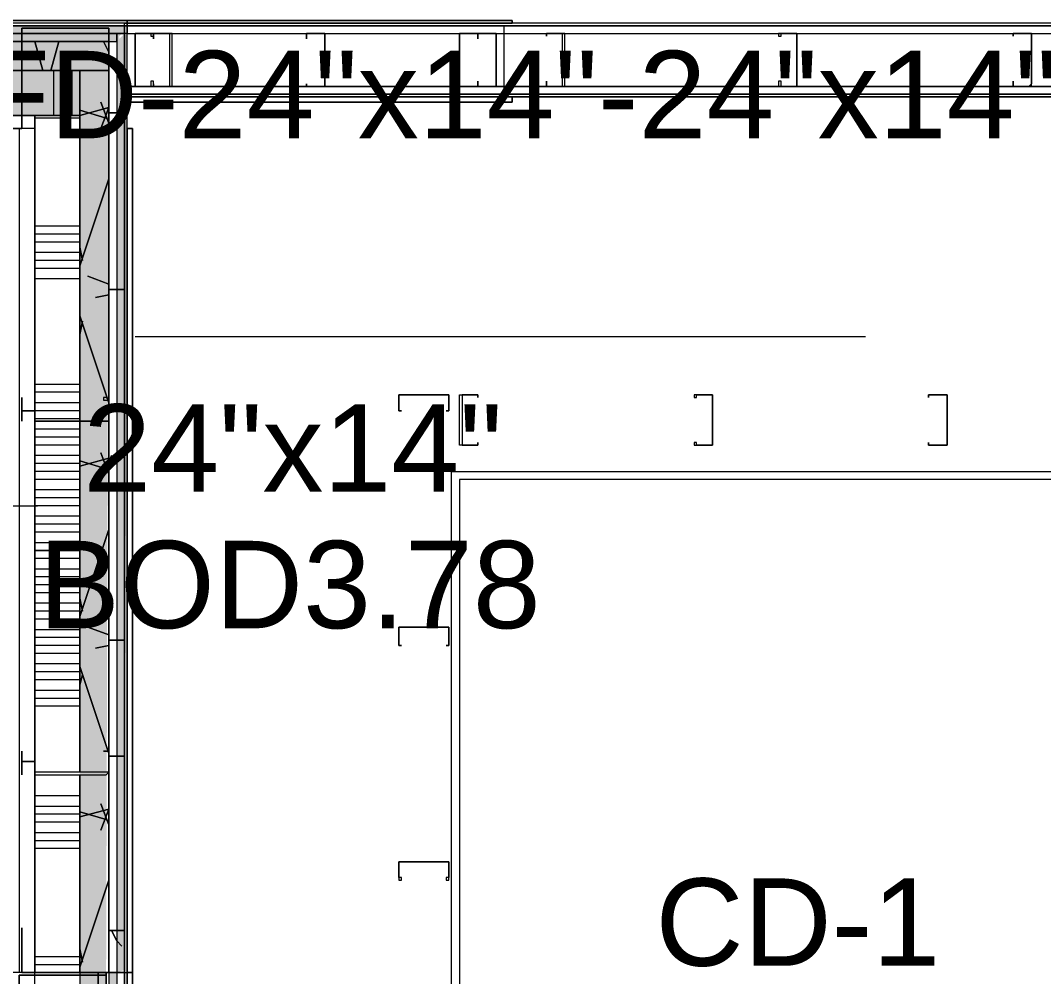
# Model space of a CAD drawing. Header units: metres. Extents: x -2 to 237, y -8 to 52.
# Drawn here: x 43.775 to 45.553, y 31.082 to 32.743 of the extents above; entities that cross this region are included whole.
import ezdxf

# ---------------------------------------------------------------- set-up
doc = ezdxf.new("R2010")
doc.units = ezdxf.units.M
doc.layers.add('HVAC - Ductos', color=5, linetype='Continuous', lineweight=0)
doc.layers.add('PDF_Text', color=7, linetype='Continuous', lineweight=0)
doc.layers.add('PDF_Geometry', color=7, linetype='Continuous', lineweight=0, true_color=0xaaaaaa)
doc.layers.add('PDF_Solid Fills', color=7, linetype='Continuous', lineweight=0, true_color=0xffffff)
doc.styles.add('PDF Helvetica', font='')
doc.styles.get('PDF Helvetica').set_extended_font_data('Helvetica')

msp = doc.modelspace()

# ---------------------------------------------------------------- hatches: boundary and pattern name
at = {"layer": 'PDF_Solid Fills', "lineweight": 0, "transparency": 33554559}
h = msp.add_hatch(color=256, dxfattribs=at)
h.paths.add_polyline_path([(40.8445, 32.7197), (40.8445, 32.7334), (40.3131, 32.7334), (40.3131, 32.7197)])
h.paths.add_polyline_path([(43.5248, 32.7197), (43.9555, 32.7197), (43.9555, 32.7334), (43.5248, 32.7334)])
h.paths.add_polyline_path([(42.8146, 32.7197), (42.8146, 32.7334), (41.3257, 32.7334), (41.3257, 32.7197)])
h = msp.add_hatch(color=256, dxfattribs=at)
h.paths.add_polyline_path([(40.8445, 32.7197), (40.8445, 32.7334), (40.3131, 32.7334), (40.3131, 32.7197)])
h.paths.add_polyline_path([(43.5248, 32.7197), (43.9555, 32.7197), (43.9555, 32.7334), (43.5248, 32.7334)])
h.paths.add_polyline_path([(42.8146, 32.7197), (42.8146, 32.7334), (41.3257, 32.7334), (41.3257, 32.7197)])
h = msp.add_hatch(color=256, dxfattribs=at)
h.paths.add_polyline_path([(40.8445, 32.7059), (40.8445, 32.7197), (40.3314, 32.7197), (40.3314, 32.7059)])
h.paths.add_polyline_path([(43.5248, 32.7197), (43.5248, 32.7059), (43.9418, 32.7059), (43.9418, 32.7197)])
h.paths.add_polyline_path([(41.3257, 32.7197), (41.3257, 32.7059), (42.8146, 32.7059), (42.8146, 32.7197)])
h = msp.add_hatch(color=256, dxfattribs=at)
h.paths.add_polyline_path([(40.8445, 32.7059), (40.8445, 32.7197), (40.3314, 32.7197), (40.3314, 32.7059)])
h.paths.add_polyline_path([(43.5248, 32.7197), (43.5248, 32.7059), (43.9418, 32.7059), (43.9418, 32.7197)])
h.paths.add_polyline_path([(41.3257, 32.7197), (41.3257, 32.7059), (42.8146, 32.7059), (42.8146, 32.7197)])
for points in [[(43.9463, 32.7151), (43.9509, 32.7197), (43.9418, 32.7197), (43.9418, 31.0886), (43.9419, 31.0886), (43.9555, 31.0932), (43.9601, 32.708), (43.9601, 32.7197), (43.9555, 32.7197), (43.9463, 32.7105)], [(43.9234, 31.0886), (43.928, 32.6522), (43.928, 32.6555), (43.8776, 32.6555), (43.8776, 31.0657), (43.9234, 31.0657)], [(43.928, 31.0886), (43.9234, 22.5851), (43.9234, 22.5622), (43.9417, 22.5622), (43.9417, 31.0886)]]:
    msp.add_hatch(color=256, dxfattribs=at).paths.add_polyline_path(points)
h = msp.add_hatch(color=256, dxfattribs=at)
h.paths.add_polyline_path([(40.5788, 32.6555), (40.5788, 32.7059), (40.3497, 32.7059), (40.3497, 32.6555)])
h.paths.add_polyline_path([(43.5248, 32.7059), (43.5248, 32.6555), (43.928, 32.6555), (43.928, 32.7059)])
h.paths.add_polyline_path([(41.3257, 32.7059), (41.3257, 32.6555), (42.8146, 32.6555), (42.8146, 32.7059)])
h.paths.add_polyline_path([(40.5834, 32.7059), (40.5834, 32.6555), (40.8445, 32.6555), (40.8445, 32.7059)])
h = msp.add_hatch(color=256, dxfattribs=at)
h.paths.add_polyline_path([(40.5788, 32.6555), (40.5788, 32.7059), (40.3497, 32.7059), (40.3497, 32.6555)])
h.paths.add_polyline_path([(43.5248, 32.7059), (43.5248, 32.6555), (43.928, 32.6555), (43.928, 32.7059)])
h.paths.add_polyline_path([(41.3257, 32.7059), (41.3257, 32.6555), (42.8146, 32.6555), (42.8146, 32.7059)])
h.paths.add_polyline_path([(40.5834, 32.7059), (40.5834, 32.6555), (40.8445, 32.6555), (40.8445, 32.7059)])
h = msp.add_hatch(color=256, dxfattribs=at)
h.paths.add_polyline_path([(43.5248, 32.6555), (43.5248, 32.5776), (43.8776, 32.5776), (43.8776, 32.6555)])
h.paths.add_polyline_path([(40.8445, 32.5776), (40.8445, 32.6555), (40.3956, 32.6555), (40.3956, 32.5776)])
h.paths.add_polyline_path([(41.3257, 32.6555), (41.3257, 32.5776), (41.3322, 32.5776), (42.7368, 32.5822), (42.8146, 32.5822), (42.8146, 32.6555)])
h = msp.add_hatch(color=256, dxfattribs=at)
h.paths.add_polyline_path([(43.5248, 32.6555), (43.5248, 32.5776), (43.8776, 32.5776), (43.8776, 32.6555)])
h.paths.add_polyline_path([(40.8445, 32.5776), (40.8445, 32.6555), (40.3956, 32.6555), (40.3956, 32.5776)])
h.paths.add_polyline_path([(41.3257, 32.6555), (41.3257, 32.5776), (41.3324, 32.5776), (42.778, 32.5822), (42.8146, 32.5822), (42.8146, 32.6555)])

# ---------------------------------------------------------------- linework, layer by layer
at = {"layer": 'HVAC - Ductos', "lineweight": 0}
msp.add_lwpolyline([(43.1674, 31.8996), (43.8043, 31.8996)], dxfattribs=at)
at = {"layer": 'PDF_Geometry', "lineweight": 0}
for points in [[(52.427, 32.738), (43.9601, 32.738), (44.629, 32.738), (44.629, 32.7426), (43.9601, 32.7426), (40.3131, 32.7426), (31.159, 32.7426), (29.9907, 32.7426)], [(43.9601, 32.6097), (43.9601, 32.738), (40.3131, 32.738), (40.3131, 32.7059), (39.5022, 32.7059), (39.5022, 32.6555), (39.8779, 32.6555), (40.2856, 32.6555), (40.3131, 32.6555)], [(39.8595, 22.5485), (43.7081, 22.5485), (43.9555, 22.5485), (43.9555, 31.0886), (43.9601, 31.0886), (43.9601, 32.5547), (43.9601, 32.738), (43.5248, 32.738), (43.5248, 32.5547), (43.7722, 32.5547), (43.7722, 31.0886), (43.7081, 31.0886), (43.4973, 31.0886), (43.4973, 30.8916), (43.7081, 30.8916), (43.7081, 22.7958), (40.5147, 22.7958), (40.5147, 25.5448), (40.3131, 25.5448), (40.2673, 25.5448)], [(42.2648, 22.5485), (43.5889, 22.5485), (43.9555, 22.5485), (43.9555, 31.0657), (43.9555, 31.0886), (43.9555, 27.6936), (43.9555, 31.0886), (43.9555, 27.6936), (43.9555, 31.0886), (43.9555, 32.5547), (43.9555, 32.7197), (43.9555, 32.7334), (43.9555, 32.738), (43.9601, 32.738), (43.9601, 32.7334), (43.9555, 32.7334), (43.5248, 32.7334), (42.8146, 32.7334), (42.8146, 32.7197)], [(52.427, 32.738), (43.9601, 32.738), (43.9601, 32.7334), (52.427, 32.7334), (43.9601, 32.7334), (43.9601, 32.7197), (52.427, 32.7197)], [(43.5248, 32.7197), (43.5248, 32.7059), (43.7768, 32.7059), (43.928, 32.7059), (43.928, 32.6555), (43.928, 32.5547), (43.928, 32.0828), (43.928, 32.7059), (43.9418, 32.7059), (43.9418, 31.0886), (43.928, 31.0886), (43.9418, 31.0886), (43.9418, 31.0657), (43.9418, 22.5622), (43.9234, 22.5622), (43.7081, 22.5622), (39.8595, 22.5622)], [(43.5248, 32.6555), (43.5248, 32.7059), (42.8146, 32.7059), (42.8146, 32.7197), (43.5248, 32.7197), (43.7768, 32.7197), (43.9418, 32.7197), (43.9418, 32.7059), (43.9418, 32.5547), (43.9418, 31.0886), (43.9418, 22.5622), (43.9234, 22.5622), (43.9234, 31.0519), (43.9234, 22.5805), (43.9097, 22.5805), (43.7081, 22.5805), (39.8595, 22.5805)], [(43.8684, 32.7289), (43.873, 32.7289)], [(43.9601, 32.5547), (43.9601, 31.0886), (43.9601, 27.6936), (43.9601, 31.0932), (43.9601, 32.5547), (43.9601, 32.7197), (43.9555, 32.7197)], [(43.928, 32.7013), (43.928, 32.7013)], [(43.928, 32.0828), (43.928, 32.6555), (43.8776, 32.6555), (43.8776, 32.0462), (43.8776, 31.4368), (43.8776, 32.0462), (43.8776, 32.5776), (43.7997, 32.5776), (43.7997, 31.0886), (43.7997, 32.5547), (43.7722, 32.5547), (43.7722, 31.0886), (40.501, 31.0886), (41.7655, 31.0886), (41.7655, 31.0657), (40.4689, 31.0657), (40.3177, 31.0657), (40.3406, 31.0657), (40.3406, 25.5448)], [(43.8776, 31.4368), (43.8776, 32.0462), (43.8776, 32.5547), (43.8776, 32.5776), (43.8776, 32.6555), (43.7768, 32.6555), (43.5248, 32.6555), (42.8146, 32.6555), (42.8146, 32.5776)], [(43.7768, 32.6509), (43.7768, 32.6509)], [(43.7768, 32.6326), (43.7768, 32.6326)], [(43.9601, 32.6143), (52.427, 32.6143)], [(43.9601, 32.6097), (44.629, 32.6097), (43.9601, 32.6097)], [(49.6001, 31.9591), (49.6001, 32.6097), (52.427, 32.6097), (49.6001, 32.6097), (49.4901, 32.6097), (49.0136, 32.6097), (48.9083, 32.6097), (43.9601, 32.6097), (44.629, 32.6097), (43.9601, 32.6097), (48.9083, 32.6097), (48.9083, 31.9591), (48.9083, 32.6097), (48.9083, 31.9591), (48.9083, 32.6097), (49.0136, 32.6097)], [(43.9601, 32.6097), (44.629, 32.6097), (43.9601, 32.6097)], [(42.8146, 31.0657), (42.8146, 31.0886), (43.4973, 31.0886), (43.4973, 31.0657), (43.7081, 31.0657), (43.7722, 31.0657), (43.7997, 31.0657), (43.7997, 31.084), (43.7997, 31.0886), (43.7997, 32.5547), (43.7997, 32.5776), (43.7768, 32.5776), (43.5248, 32.5776), (42.8146, 32.5776), (42.8146, 32.5547), (43.5248, 32.5547), (43.5248, 32.5776), (43.7768, 32.5776), (43.7997, 32.5776), (43.7997, 32.5547), (43.5248, 32.5547), (43.5248, 32.5776)], [(43.9601, 31.0886), (43.9601, 32.5547), (43.9601, 31.0886)], [(43.9601, 31.0886), (43.9601, 32.5547), (43.9601, 31.0886)], [(43.9693, 31.0886), (43.9693, 32.5547)], [(43.9693, 32.5547), (43.9693, 31.0886)], [(45.2429, 32.1928), (43.9739, 32.1928)], [(44.5419, 32.092), (44.5419, 32.092)], [(44.5419, 32.092), (44.5419, 32.092)], [(44.5694, 32.0874), (44.5694, 32.0874)], [(44.5694, 32.0874), (44.5694, 32.0874)], [(43.8134, 32.0462), (43.8134, 32.0462)], [(43.928, 31.4734), (43.928, 32.0462)], [(44.5419, 32.005), (44.5419, 32.005)], [(44.5419, 32.005), (44.5419, 32.005)], [(44.5694, 32.0095), (44.5694, 32.0095)], [(44.5694, 32.0095), (44.5694, 32.0095)], [(44.5374, 28.2618), (44.5237, 28.2618), (44.5237, 28.2754), (44.5237, 31.9454), (44.5237, 31.9591), (51.868, 31.9591), (51.868, 31.9454), (51.868, 31.6888), (51.868, 31.281), (51.868, 30.8778)], [(51.8496, 31.6842), (51.8496, 31.9454), (44.5374, 31.9454), (44.5374, 28.2754), (51.8496, 28.2754), (51.8496, 28.4083)], [(43.928, 31.4368), (43.928, 31.0886), (43.928, 31.4368), (43.928, 31.0886), (43.928, 31.0657), (43.9234, 31.0657), (43.9097, 31.0657)], [(43.8776, 31.4322), (43.8776, 31.0886), (43.8776, 31.4322), (43.8776, 31.0886), (43.8776, 31.084), (43.8776, 31.0657), (43.8089, 31.0657), (43.7997, 31.0657)], [(43.7768, 31.1253), (43.7768, 31.1253)], [(43.7768, 31.0886), (43.4973, 31.0886), (43.4973, 31.0657), (43.7722, 31.0657), (43.9097, 31.0657), (43.9097, 31.084), (43.9097, 31.0886), (43.9097, 31.084), (43.9097, 22.7454), (43.9097, 22.5943), (43.9097, 22.5805), (43.9234, 22.5805), (43.9234, 31.0519)], [(43.8638, 31.0886), (43.8638, 31.0886)], [(43.9555, 31.0886), (43.9555, 31.0886)], [(43.9555, 31.0886), (43.9555, 31.0886)], [(43.9555, 22.5485), (43.9555, 31.0886), (43.9555, 22.5485)], [(43.9601, 31.0932), (43.9601, 31.0932)], [(43.9601, 31.0932), (43.9601, 31.0932)], [(43.9601, 31.0932), (43.9601, 31.0932)], [(43.9601, 31.0932), (43.9601, 31.0932)], [(43.9693, 27.6936), (43.9693, 31.0886)], [(43.9693, 27.6936), (43.9693, 31.0886)]]:
    msp.add_lwpolyline(points, dxfattribs=at)
for points in [[(40.3131, 32.738), (40.3131, 32.7426), (43.9601, 32.7426), (43.9601, 32.738)], [(43.9601, 32.7334), (43.9601, 32.738), (43.5248, 32.738), (43.5248, 32.7334)], [(43.9601, 32.738), (43.9601, 32.7426), (44.629, 32.7426), (44.629, 32.738)], [(43.5248, 32.7334), (43.5248, 32.7197), (43.7768, 32.7197), (43.9555, 32.7197), (43.9555, 32.7334)], [(43.5248, 32.7197), (43.5248, 32.7059), (43.7768, 32.7059), (43.9418, 32.7059), (43.9418, 32.7197), (43.7768, 32.7197)], [(43.7768, 32.7289), (43.7768, 32.6509), (43.7768, 32.7289), (43.928, 32.7289)], [(43.928, 32.7013), (43.928, 32.7289)], [(43.9418, 31.0886), (43.9555, 31.0886), (43.9555, 32.7197), (43.9418, 32.7197)], [(43.9555, 31.0886), (43.9601, 31.0886), (43.9601, 32.7334), (43.9555, 32.7334)], [(52.427, 32.628), (52.427, 32.6143), (53.0684, 32.6143), (52.427, 32.6143), (52.427, 32.6097), (53.0684, 32.6097), (52.5781, 32.6097), (53.0684, 32.6097), (52.427, 32.6097), (52.427, 32.6051), (52.427, 32.6097), (52.427, 32.6143), (43.9601, 32.6143), (43.9601, 32.628), (43.9601, 32.7197), (52.427, 32.7197), (52.427, 32.628), (49.4901, 32.628)], [(44.0059, 32.7197), (43.9739, 32.7197), (43.9739, 32.628), (44.0059, 32.628), (44.0059, 32.6372), (44.0013, 32.6372), (44.0013, 32.628), (43.9739, 32.628), (43.9739, 32.7197), (44.0013, 32.7197), (44.0013, 32.7151), (44.0059, 32.7151)], [(44.0059, 32.7197), (43.9739, 32.7197), (43.9739, 32.628), (44.0059, 32.628), (44.0059, 32.6372), (44.0013, 32.6372), (44.0013, 32.628), (43.9739, 32.628), (43.9739, 32.7197), (44.0013, 32.7197), (44.0013, 32.7151), (44.0059, 32.7151)], [(44.0059, 32.628), (44.0334, 32.628), (44.0379, 32.628), (44.0379, 32.7197), (44.0334, 32.7197), (44.0059, 32.7197), (44.0059, 32.7105), (44.0059, 32.7197), (44.0334, 32.7197), (44.0334, 32.628), (44.0059, 32.628), (44.0059, 32.6326)], [(44.0059, 32.628), (44.0334, 32.628), (44.0379, 32.628), (44.0379, 32.7197), (44.0334, 32.7197), (44.0059, 32.7197), (44.0059, 32.7105), (44.0059, 32.7197), (44.0334, 32.7197), (44.0334, 32.628), (44.0059, 32.628), (44.0059, 32.6326)], [(44.2716, 32.628), (44.2991, 32.628), (44.3037, 32.628), (44.3037, 32.7197), (44.2991, 32.7197), (44.2716, 32.7197), (44.2716, 32.7105), (44.2716, 32.7197), (44.2991, 32.7197), (44.3037, 32.7197), (44.3037, 32.628), (44.2991, 32.628), (44.2716, 32.628), (44.2716, 32.6326)], [(44.2716, 32.628), (44.2991, 32.628), (44.3037, 32.628), (44.3037, 32.7197), (44.2991, 32.7197), (44.2716, 32.7197), (44.2716, 32.7105), (44.2716, 32.7197), (44.2991, 32.7197), (44.3037, 32.7197), (44.3037, 32.628), (44.2991, 32.628), (44.2716, 32.628), (44.2716, 32.6326)], [(44.5694, 32.7197), (44.5419, 32.7197), (44.5374, 32.7197), (44.5374, 32.628), (44.5419, 32.628), (44.5694, 32.628), (44.5694, 32.6372), (44.5694, 32.628), (44.5419, 32.628), (44.5374, 32.628), (44.5374, 32.7197), (44.5419, 32.7197), (44.5694, 32.7197), (44.5694, 32.7151)], [(44.5694, 32.7197), (44.5419, 32.7197), (44.5374, 32.7197), (44.5374, 32.628), (44.5419, 32.628), (44.5694, 32.628), (44.5694, 32.6372), (44.5694, 32.628), (44.5419, 32.628), (44.5374, 32.628), (44.5374, 32.7197), (44.5419, 32.7197), (44.5694, 32.7197), (44.5694, 32.7151)], [(44.5694, 32.628), (44.6015, 32.628), (44.6015, 32.7197), (44.5694, 32.7197), (44.5694, 32.7105), (44.5694, 32.7197), (44.6015, 32.7197), (44.6015, 32.628), (44.5694, 32.628), (44.5694, 32.6326)], [(44.5694, 32.628), (44.6015, 32.628), (44.6015, 32.7197), (44.5694, 32.7197), (44.5694, 32.7105), (44.5694, 32.7197), (44.6015, 32.7197), (44.6015, 32.628), (44.5694, 32.628), (44.5694, 32.6326)], [(52.4957, 32.7334), (52.4957, 32.7197), (52.4957, 32.6097), (44.6153, 32.6097), (44.6153, 32.7334)], [(44.6885, 32.628), (44.7161, 32.628), (44.7206, 32.628), (44.7206, 32.6326), (44.7206, 32.7151), (44.7206, 32.7197), (44.7161, 32.7197), (44.6885, 32.7197), (44.6885, 32.7151), (44.6885, 32.7197), (44.7161, 32.7197), (44.7161, 32.7151), (44.7161, 32.6326), (44.7161, 32.628), (44.6885, 32.628), (44.6885, 32.6372)], [(44.6885, 32.628), (44.7161, 32.628), (44.7206, 32.628), (44.7206, 32.6326), (44.7206, 32.7151), (44.7206, 32.7197), (44.7161, 32.7197), (44.6885, 32.7197), (44.6885, 32.7151), (44.6885, 32.7197), (44.7161, 32.7197), (44.7161, 32.7151), (44.7161, 32.6326), (44.7161, 32.628), (44.6885, 32.628), (44.6885, 32.6372)], [(45.0917, 32.628), (45.1238, 32.628), (45.1238, 32.6326), (45.1238, 32.7151), (45.1238, 32.7197), (45.0917, 32.7197), (45.0917, 32.7151), (45.0963, 32.7151), (45.0963, 32.7197), (45.1238, 32.7197), (45.1238, 32.7151), (45.1238, 32.6326), (45.1238, 32.628), (45.0963, 32.628), (45.0963, 32.6372), (45.0917, 32.6372)], [(45.0917, 32.628), (45.1238, 32.628), (45.1238, 32.6326), (45.1238, 32.7151), (45.1238, 32.7197), (45.0917, 32.7197), (45.0917, 32.7151), (45.0963, 32.7151), (45.0963, 32.7197), (45.1238, 32.7197), (45.1238, 32.7151), (45.1238, 32.6326), (45.1238, 32.628), (45.0963, 32.628), (45.0963, 32.6372), (45.0917, 32.6372)], [(45.4995, 32.628), (45.527, 32.628), (45.5316, 32.628), (45.5316, 32.6326), (45.5316, 32.7151), (45.5316, 32.7197), (45.527, 32.7197), (45.4995, 32.7197), (45.4995, 32.7151), (45.4995, 32.7197), (45.527, 32.7197), (45.5316, 32.7197), (45.5316, 32.7151), (45.5316, 32.6326), (45.527, 32.628), (45.4995, 32.628), (45.4995, 32.6372)], [(45.4995, 32.628), (45.527, 32.628), (45.5316, 32.628), (45.5316, 32.6326), (45.5316, 32.7151), (45.5316, 32.7197), (45.527, 32.7197), (45.4995, 32.7197), (45.4995, 32.7151), (45.4995, 32.7197), (45.527, 32.7197), (45.5316, 32.7197), (45.5316, 32.7151), (45.5316, 32.6326), (45.527, 32.628), (45.4995, 32.628), (45.4995, 32.6372)], [(43.5248, 32.7059), (43.5248, 32.6555), (43.7768, 32.6555), (43.928, 32.6555), (43.928, 32.7059), (43.7768, 32.7059)], [(43.7768, 32.7059), (43.7493, 32.7059), (43.7768, 32.7059), (43.7768, 32.5547), (43.699, 32.5547), (43.7768, 32.5547)], [(43.5248, 32.6555), (43.5248, 32.5776), (43.7768, 32.5776), (43.8776, 32.5776), (43.8776, 32.6555), (43.7768, 32.6555)], [(43.9601, 32.628), (49.0182, 32.628)], [(44.6153, 32.6097), (43.9601, 32.6097), (43.9601, 32.6051), (43.9601, 32.6097)], [(44.629, 32.6097), (44.629, 32.6051), (44.629, 32.6006), (44.629, 32.6051)], [(44.629, 32.6097), (44.629, 32.6051), (44.629, 32.6006), (44.629, 32.6051)], [(43.9601, 32.6006), (44.629, 32.6006)], [(43.9601, 32.6006), (44.629, 32.6006)], [(43.9601, 31.0886), (43.9647, 31.0886), (43.9693, 31.0886), (43.9647, 31.0886), (43.9693, 31.0886), (43.9647, 31.0886), (43.9601, 31.0886), (43.9601, 27.6936), (43.9601, 31.0932), (43.9601, 32.5547)], [(43.9601, 32.5547), (43.9647, 32.5547), (43.9693, 32.5547), (43.9647, 32.5547)], [(43.9601, 32.5547), (43.9647, 32.5547), (43.9693, 32.5547), (43.9647, 32.5547)], [(43.9693, 31.0886), (43.9693, 32.5547)], [(43.7997, 32.0874), (43.7997, 32.0645), (43.7768, 32.0645), (43.7768, 32.0462), (43.7768, 32.0828), (43.7768, 32.0782), (43.7768, 32.0828), (43.7768, 32.0874), (43.7768, 32.0828), (43.7768, 32.0462), (43.7768, 32.0645), (43.7997, 32.0645), (43.7997, 32.0462), (43.9234, 32.0462), (43.928, 32.0462), (43.928, 32.0828), (43.9234, 32.0874), (43.9188, 32.0874), (43.9188, 32.0828), (43.9234, 32.0828), (43.928, 32.0828), (43.928, 32.0462), (43.9234, 32.0462), (43.7997, 32.0462)], [(44.5191, 32.0645), (44.5191, 32.092), (44.432, 32.092), (44.432, 32.0645), (44.4366, 32.0645), (44.432, 32.0645), (44.432, 32.092), (44.5191, 32.092), (44.5191, 32.0645), (44.5145, 32.0645)], [(44.5191, 32.0645), (44.5191, 32.092), (44.432, 32.092), (44.432, 32.0645), (44.4366, 32.0645), (44.432, 32.0645), (44.432, 32.092), (44.5191, 32.092), (44.5191, 32.0645), (44.5145, 32.0645)], [(44.5419, 32.005), (44.5374, 32.005), (44.5374, 32.092), (44.5419, 32.092), (44.5694, 32.092), (44.5694, 32.0874), (44.5694, 32.092), (44.5419, 32.092), (44.5419, 32.005), (44.5694, 32.005)], [(44.5419, 32.005), (44.5374, 32.005), (44.5374, 32.092), (44.5419, 32.092), (44.5694, 32.092), (44.5694, 32.0874), (44.5694, 32.092), (44.5419, 32.092), (44.5419, 32.005), (44.5694, 32.005)], [(44.9451, 32.005), (44.9772, 32.005), (44.9772, 32.092), (44.9451, 32.092), (44.9451, 32.0874), (44.9497, 32.0874), (44.9497, 32.092), (44.9772, 32.092), (44.9772, 32.005), (44.9497, 32.005), (44.9497, 32.0095), (44.9451, 32.0095)], [(44.9451, 32.005), (44.9772, 32.005), (44.9772, 32.092), (44.9451, 32.092), (44.9451, 32.0874), (44.9497, 32.0874), (44.9497, 32.092), (44.9772, 32.092), (44.9772, 32.005), (44.9497, 32.005), (44.9497, 32.0095), (44.9451, 32.0095)], [(45.3529, 32.005), (45.3804, 32.005), (45.385, 32.005), (45.385, 32.092), (45.3804, 32.092), (45.3529, 32.092), (45.3529, 32.0874), (45.3529, 32.092), (45.3804, 32.092), (45.385, 32.092), (45.385, 32.005), (45.3804, 32.005), (45.3529, 32.005), (45.3529, 32.0095)], [(45.3529, 32.005), (45.3804, 32.005), (45.385, 32.005), (45.385, 32.092), (45.3804, 32.092), (45.3529, 32.092), (45.3529, 32.0874), (45.3529, 32.092), (45.3804, 32.092), (45.385, 32.092), (45.385, 32.005), (45.3804, 32.005), (45.3529, 32.005), (45.3529, 32.0095)], [(43.928, 31.4734), (43.928, 32.0462)], [(44.5694, 32.0095), (44.5694, 32.005)], [(44.5694, 32.0095), (44.5694, 32.005)], [(44.5191, 31.6567), (44.5191, 31.6842), (44.5191, 31.6888), (44.432, 31.6888), (44.432, 31.6842), (44.432, 31.6567), (44.4366, 31.6567), (44.432, 31.6567), (44.432, 31.6842), (44.432, 31.6888), (44.5191, 31.6888), (44.5191, 31.6842), (44.5191, 31.6567), (44.5145, 31.6567)], [(44.5191, 31.6567), (44.5191, 31.6842), (44.5191, 31.6888), (44.432, 31.6888), (44.432, 31.6842), (44.432, 31.6567), (44.4366, 31.6567), (44.432, 31.6567), (44.432, 31.6842), (44.432, 31.6888), (44.5191, 31.6888), (44.5191, 31.6842), (44.5191, 31.6567), (44.5145, 31.6567)], [(43.7997, 31.4734), (43.7997, 31.4552), (43.7768, 31.4552), (43.7768, 31.4368), (43.7768, 31.4734), (43.7768, 31.4689), (43.7768, 31.4734), (43.7768, 31.4368), (43.7768, 31.4322), (43.7768, 31.4368), (43.7768, 31.4552), (43.7997, 31.4552), (43.7997, 31.4368), (43.7997, 31.4322), (43.9234, 31.4322), (43.928, 31.4368), (43.928, 31.4734), (43.9234, 31.4734), (43.9188, 31.4734), (43.9234, 31.4734), (43.928, 31.4734), (43.928, 31.4368), (43.9234, 31.4368), (43.7997, 31.4368)], [(44.5191, 31.249), (44.5191, 31.281), (44.432, 31.281), (44.432, 31.249), (44.4366, 31.249), (44.4366, 31.2535), (44.432, 31.2535), (44.432, 31.281), (44.5191, 31.281), (44.5191, 31.2535), (44.5145, 31.2535), (44.5145, 31.249)], [(44.5191, 31.249), (44.5191, 31.281), (44.432, 31.281), (44.432, 31.249), (44.4366, 31.249), (44.4366, 31.2535), (44.432, 31.2535), (44.432, 31.281), (44.5191, 31.281), (44.5191, 31.2535), (44.5145, 31.2535), (44.5145, 31.249)], [(43.928, 31.0886), (43.928, 31.1161), (43.928, 31.0886), (43.7768, 31.0886), (43.7768, 31.1665), (43.7768, 31.0886)], [(43.9234, 31.0519), (43.9234, 31.084), (43.7768, 31.084), (43.7722, 31.084), (43.7722, 31.0519), (43.7768, 31.0519), (43.7768, 31.0565), (43.7722, 31.0565), (43.7722, 31.084), (43.7768, 31.084), (43.9234, 31.084), (43.9234, 31.0565), (43.9188, 31.0565), (43.9188, 31.0519)], [(43.9234, 31.0886), (43.9234, 31.084)], [(43.9555, 31.0886), (43.9418, 31.0886), (43.9418, 22.5485), (43.9555, 22.5485)], [(43.9693, 31.0886), (43.9693, 27.6936)]]:
    msp.add_lwpolyline(points, close=True, dxfattribs=at)
at = {"layer": 'PDF_Geometry', "color": 254, "lineweight": 0, "true_color": 0xd2d2d2}
for points in [[(43.9876, 32.7197), (43.983, 32.7197)], [(45.3712, 32.092), (45.3666, 32.092)]]:
    msp.add_lwpolyline(points, close=True, dxfattribs=at)
at = {"layer": 'PDF_Geometry', "color": 254, "lineweight": 0, "true_color": 0xdddddd}
for points in [[(43.7997, 32.7059), (43.8134, 32.6555)], [(43.841, 32.7059), (43.8272, 32.6555)], [(43.9188, 32.7059), (43.928, 32.6876)], [(43.928, 32.5914), (43.8776, 32.5776), (43.928, 32.5914), (43.9142, 32.5547)], [(43.9142, 32.6006), (43.928, 32.5639)], [(43.8776, 32.5868), (43.9234, 32.573)], [(43.928, 32.4677), (43.8776, 32.3165)], [(43.8776, 32.3486), (43.8822, 32.3257)], [(43.8914, 32.2981), (43.928, 32.2844)], [(43.928, 32.2661), (43.9051, 32.2615)], [(43.8776, 32.2295), (43.928, 32.0782)], [(43.8822, 32.2203), (43.8776, 32.1973)], [(43.9142, 31.9912), (43.928, 31.9546)], [(43.928, 31.982), (43.8776, 31.9683), (43.928, 31.982), (43.9142, 31.9454)], [(43.8776, 31.9774), (43.9234, 31.9637)], [(43.928, 31.8583), (43.8776, 31.7071)], [(43.8776, 31.7392), (43.8822, 31.7163)], [(43.8914, 31.6888), (43.928, 31.6751)], [(43.928, 31.6567), (43.9051, 31.6521)], [(43.8776, 31.6201), (43.928, 31.4689)], [(43.8822, 31.6063), (43.8776, 31.588)], [(43.928, 31.3727), (43.8776, 31.3589), (43.928, 31.3727), (43.9142, 31.336)], [(43.8776, 31.3681), (43.9234, 31.3544)], [(43.9142, 31.3818), (43.928, 31.3452)], [(43.928, 31.249), (43.8776, 31.0978)], [(43.8776, 31.1299), (43.8822, 31.1069)]]:
    msp.add_lwpolyline(points, close=True, dxfattribs=at)
at = {"layer": 'PDF_Geometry', "color": 254, "lineweight": 0, "true_color": 0xd2d2d2}
for points in [[(43.9739, 32.7059), (43.9739, 32.7059)], [(43.9739, 32.7059), (43.9739, 32.7059)], [(44.3037, 32.6555), (44.3037, 32.6555)], [(44.3037, 32.6555), (44.3037, 32.6555)], [(44.2762, 32.628), (44.2762, 32.628)], [(44.2762, 32.628), (44.2762, 32.628)], [(44.4595, 31.6888), (44.4595, 31.6888)], [(44.4595, 31.6888), (44.4595, 31.6888)], [(44.432, 31.6567), (44.432, 31.6567)], [(44.432, 31.6567), (44.432, 31.6567)], [(44.432, 31.2765), (44.432, 31.2765)], [(44.432, 31.2765), (44.432, 31.2765)], [(44.4366, 31.281), (44.4366, 31.281)], [(44.4366, 31.281), (44.4366, 31.281)], [(43.8593, 31.084), (43.8593, 31.084)]]:
    msp.add_lwpolyline(points, dxfattribs=at)
at = {"layer": 'PDF_Geometry', "color": 254, "lineweight": 0, "true_color": 0xeaeaea}
for points in [[(43.8318, 32.6555), (43.8318, 32.5776)], [(43.8501, 32.6555), (43.8501, 32.5776)], [(43.8638, 32.6555), (43.8638, 32.5776)], [(43.8776, 32.573), (43.7997, 32.573)], [(43.8776, 32.3852), (43.7997, 32.3852)], [(43.8776, 32.3715), (43.7997, 32.3715)], [(43.8776, 32.3577), (43.7997, 32.3577)], [(43.8776, 32.3394), (43.7997, 32.3394)], [(43.8776, 32.3257), (43.7997, 32.3257)], [(43.8776, 32.3119), (43.7997, 32.3119)], [(43.8776, 32.2935), (43.7997, 32.2935)], [(43.8776, 32.1103), (43.7997, 32.1103)], [(43.8776, 32.0966), (43.7997, 32.0966)], [(43.8776, 32.0782), (43.7997, 32.0782)], [(43.8776, 32.0645), (43.7997, 32.0645)], [(43.8776, 32.0508), (43.7997, 32.0508)], [(43.8776, 32.0324), (43.7997, 32.0324)], [(43.8776, 32.0186), (43.7997, 32.0186)], [(43.8776, 32.005), (43.7997, 32.005)], [(43.8776, 31.9866), (43.7997, 31.9866)], [(43.8776, 31.9728), (43.7997, 31.9728)], [(43.8776, 31.9591), (43.7997, 31.9591)], [(43.8776, 31.9454), (43.7997, 31.9454)], [(43.8776, 31.927), (43.7997, 31.927)], [(43.8776, 31.9133), (43.7997, 31.9133)], [(43.8776, 31.8996), (43.7997, 31.8996)], [(43.8776, 31.8812), (43.7997, 31.8812)], [(43.8776, 31.8675), (43.7997, 31.8675)], [(43.8776, 31.8537), (43.7997, 31.8537)], [(43.8776, 31.8354), (43.7997, 31.8354)], [(43.8776, 31.8079), (43.7997, 31.8079)], [(43.8776, 31.7896), (43.7997, 31.7896)], [(43.8776, 31.7759), (43.7997, 31.7759)], [(43.8776, 31.7621), (43.7997, 31.7621)], [(43.8776, 31.7483), (43.7997, 31.7483)], [(43.8776, 31.7301), (43.7997, 31.7301)], [(43.8776, 31.7163), (43.7997, 31.7163)], [(43.8776, 31.7025), (43.7997, 31.7025)], [(43.8776, 31.6842), (43.7997, 31.6842)], [(43.8776, 31.6705), (43.7997, 31.6705)], [(43.8776, 31.6567), (43.7997, 31.6567)], [(43.8776, 31.643), (43.7997, 31.643)], [(43.8776, 31.6247), (43.7997, 31.6247)], [(43.8776, 31.6109), (43.7997, 31.6109)], [(43.8776, 31.5972), (43.7997, 31.5972)], [(43.8776, 31.5788), (43.7997, 31.5788)], [(43.8776, 31.565), (43.7997, 31.565)], [(43.8776, 31.5514), (43.7997, 31.5514)], [(43.8776, 31.3956), (43.7997, 31.3956)], [(43.8776, 31.3772), (43.7997, 31.3772)], [(43.8776, 31.3635), (43.7997, 31.3635)], [(43.8776, 31.3498), (43.7997, 31.3498)], [(43.8776, 31.3314), (43.7997, 31.3314)], [(43.8776, 31.3177), (43.7997, 31.3177)], [(43.8776, 31.3039), (43.7997, 31.3039)], [(43.8776, 31.1161), (43.7997, 31.1161)], [(43.8776, 31.1023), (43.7997, 31.1023)], [(43.8776, 31.0886), (43.7997, 31.0886)]]:
    msp.add_lwpolyline(points, dxfattribs=at)
for points in [[(43.9555, 32.5822), (43.9418, 32.5822), (43.928, 32.5822), (43.9418, 32.5822)], [(43.9555, 32.2753), (43.9418, 32.2753), (43.928, 32.2753), (43.9418, 32.2753)], [(43.928, 31.9728), (43.9326, 31.9866)], [(43.7997, 31.8217), (43.8776, 31.8217)], [(43.9555, 31.8171), (43.9555, 31.8263)], [(43.9555, 31.6659), (43.9418, 31.6659), (43.928, 31.6659), (43.9418, 31.6659)], [(43.9555, 31.4643), (43.9418, 31.4643), (43.928, 31.4643), (43.9418, 31.4643)], [(43.9555, 31.1619), (43.9418, 31.1619), (43.928, 31.1619), (43.9418, 31.1619)], [(43.9418, 31.1436), (43.9509, 31.1344), (43.9418, 31.1436), (43.9326, 31.1619)]]:
    msp.add_lwpolyline(points, close=True, dxfattribs=at)

# ---------------------------------------------------------------- texts
at = {"layer": 'PDF_Text', "lineweight": 0, "attachment_point": 4, "style": 'PDF Helvetica'}
for s, insert, char_height in [('FD-24"x14"-24"x14"', (43.6959, 32.6139), 0.151896), ('24"x14"', (43.8837, 31.9999), 0.1519), ('BOD3.78', (43.8059, 31.7616), 0.1519), ('CD-1', (44.878, 31.1752), 0.1519)]:
    msp.add_mtext(s, dxfattribs=dict(at, insert=insert, char_height=char_height))

doc.saveas('drawing.dxf')
